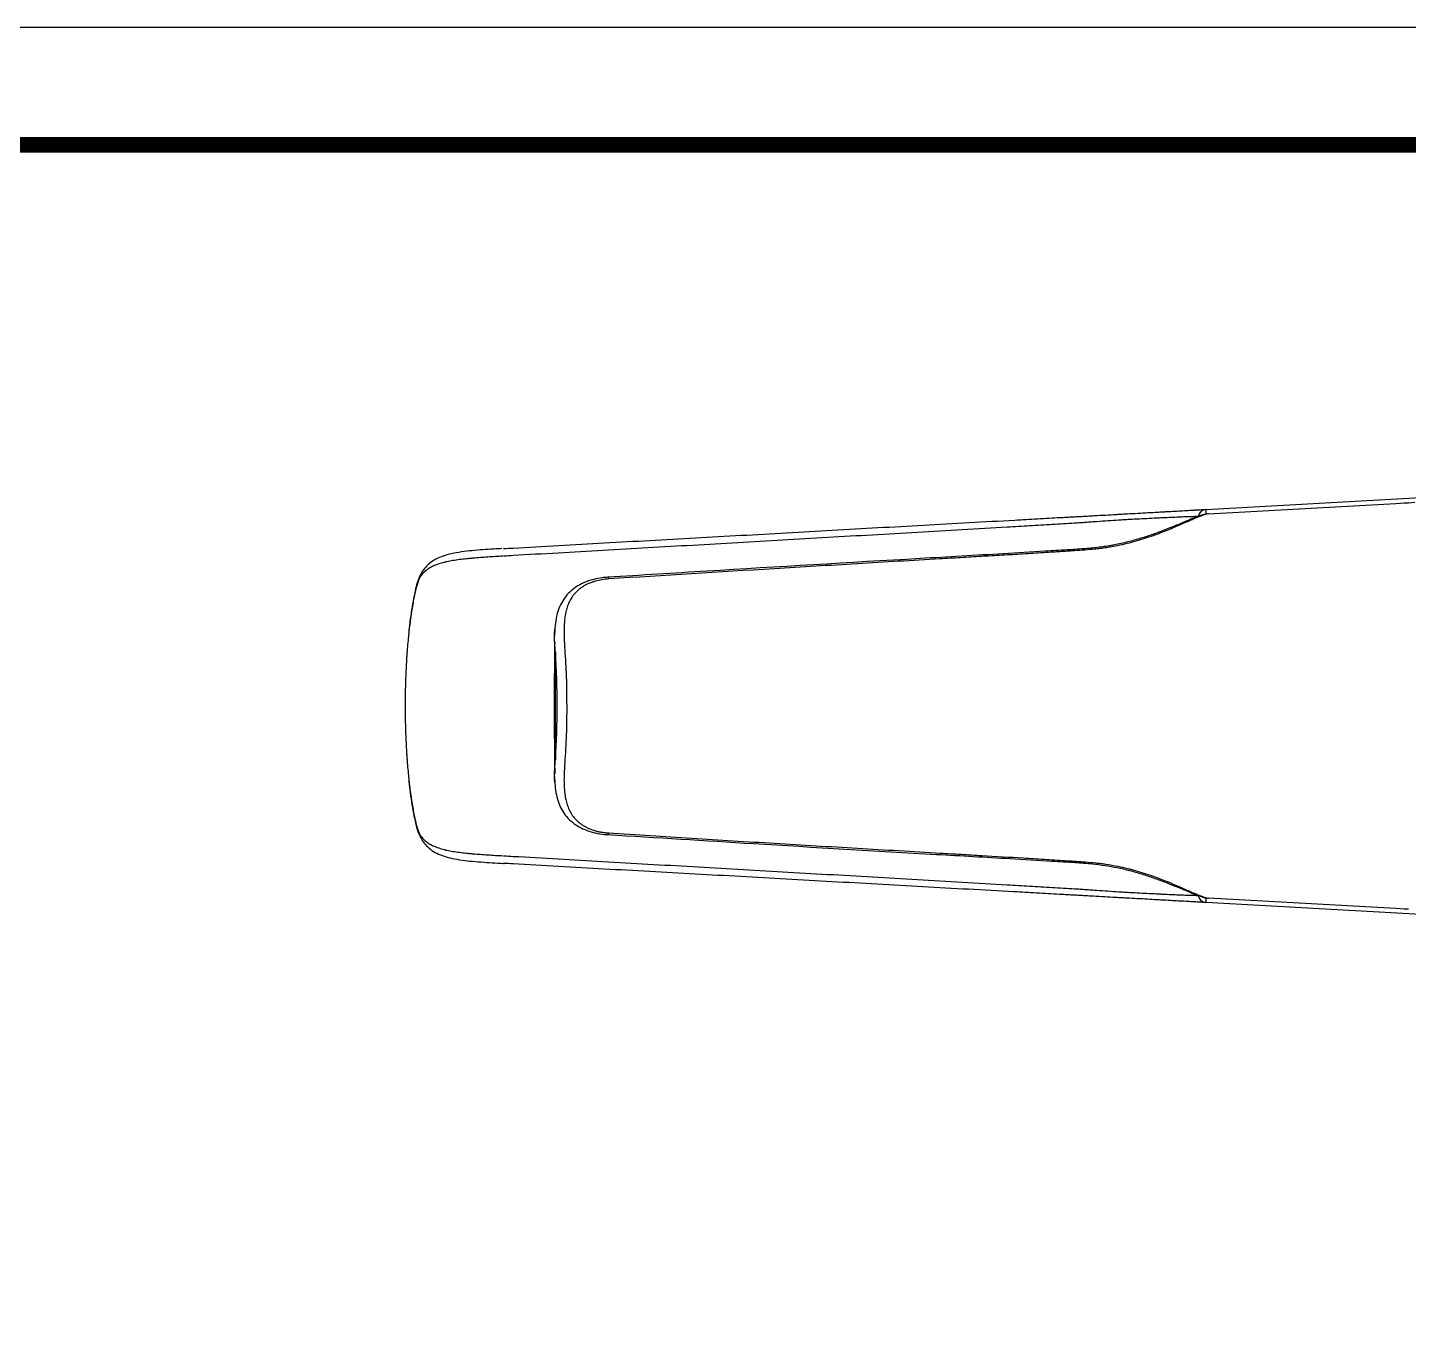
# Model space of a CAD drawing. Extents: x 0 to 790, y 0 to 579.
# Drawn here: x 341.4 to 499.8, y 428.4 to 578.8 of the extents above; entities that cross this region are included whole.
import ezdxf

# ---------------------------------------------------------------- set-up
doc = ezdxf.new("R2010")
doc.units = 0
doc.header["$LTSCALE"] = 10
doc.header["$MEASUREMENT"] = 0
doc.layers.get('0').update_dxf_attribs({"linetype": 'CONTINUOUS'})
doc.layers.add('1', color=7, linetype='CONTINUOUS')

msp = doc.modelspace()

# ---------------------------------------------------------------- linework, layer by layer
at = {"lineweight": -3, "ltscale": 0.5}
msp.add_lwpolyline([(0, 0), (789.88, 0), (789.88, 578.76), (0, 578.76)], close=True, dxfattribs=at)
at = {"color": 5, "linetype": 'ByBlock', "lineweight": -3, "const_width": 1.82}
msp.add_lwpolyline([(12.7, 24.78), (777.1, 24.78), (777.1, 565.32), (12.7, 565.32)], close=True, dxfattribs=at)
at = {"layer": '1', "color": 7, "linetype": 'Continuous', "lineweight": -3}
for p, q in [((476.53, 523.51), (501.18, 524.88)), ((499.77, 524.28), (500.5, 524.32)), ((476.85, 523), (498.33, 524.2)), ((501.18, 477.05), (476.53, 478.42)), ((498.33, 477.73), (476.85, 478.92))]:
    msp.add_line(p, q, dxfattribs=at)
for centre, major_axis, ratio, start_param, end_param in [((476.59, 522.51), (-0.056, 0.998), 0.933447, 0, 1.337923), ((476.59, 522.51), (0.056, -0.998), 0.034846, 3.141593, 4.231162), ((399.08, 500.96), (0, -16.76), 0.182385, 1.196374, 1.945198), ((476.59, 479.42), (0.056, 0.998), 0.933447, 1.803669, 3.141593), ((476.59, 479.42), (-0.056, -0.998), 0.034846, 5.186138, 6.283185)]:
    msp.add_ellipse(centre, major_axis=major_axis, ratio=ratio, start_param=start_param, end_param=end_param, dxfattribs=at)
for points in [[(498.33, 524.2), (499.06, 524.24), (499.65, 524.27), (499.77, 524.28)], [(395.99, 519.02), (396.35, 519.04), (396.71, 519.06), (397.07, 519.08)], [(397.08, 518.21), (396.72, 518.19), (396.36, 518.17), (396, 518.14)], [(396, 483.78), (396.36, 483.76), (396.72, 483.74), (397.08, 483.72)], [(395.99, 482.91), (395.97, 482.91), (395.95, 482.91), (395.93, 482.91)], [(397.07, 482.85), (396.71, 482.87), (396.35, 482.89), (395.99, 482.91)], [(499.77, 477.65), (499.65, 477.65), (499.06, 477.69), (498.33, 477.73)]]:
    msp.add_open_spline(points, degree=3, dxfattribs=at)
for points, degree, knots in [([(397.07, 519.08), (398.82, 519.18), (400.56, 519.27), (404.05, 519.47), (405.79, 519.57), (411.02, 519.86), (414.51, 520.05), (421.48, 520.44), (424.97, 520.63), (431.94, 521.02), (435.43, 521.22), (442.41, 521.61), (445.89, 521.8), (451.12, 522.09), (452.87, 522.19), (455.48, 522.33), (457.23, 522.43), (458.97, 522.53), (460.06, 522.59), (460.28, 522.6), (460.71, 522.63), (461.04, 522.64), (461.37, 522.66), (461.58, 522.67), (461.69, 522.68), (462.02, 522.7), (462.24, 522.71), (462.67, 522.73), (462.89, 522.75), (463.32, 522.77), (463.54, 522.78), (464.18, 522.82), (464.61, 522.84), (465.46, 522.89), (465.88, 522.91), (466.51, 522.95), (466.71, 522.96), (467.02, 522.98), (467.18, 522.99), (467.33, 522.99), (467.44, 523), (467.49, 523), (467.95, 523.03), (468.35, 523.05), (469.13, 523.09), (469.52, 523.12), (470.26, 523.16), (470.63, 523.18), (471.16, 523.21), (471.34, 523.22), (471.6, 523.23), (471.73, 523.24), (471.85, 523.25), (471.94, 523.25), (471.98, 523.25), (472.36, 523.27), (472.68, 523.29), (473.3, 523.33), (473.59, 523.34), (474.15, 523.37), (474.42, 523.39), (474.8, 523.41), (474.92, 523.42), (475.1, 523.43), (475.19, 523.43), (475.27, 523.44), (475.33, 523.44), (475.36, 523.44), (475.61, 523.46), (476.02, 523.48), (476.37, 523.5), (476.53, 523.51)], 3, [0, 0, 0, 0, 0.0625, 0.0625, 0.125, 0.125, 0.25, 0.25, 0.375, 0.375, 0.5, 0.5, 0.625, 0.625, 0.6875, 0.6875, 0.71875, 0.75, 0.75, 0.757812, 0.757812, 0.765625, 0.769531, 0.769531, 0.773437, 0.773437, 0.78125, 0.78125, 0.789062, 0.789062, 0.796875, 0.796875, 0.8125, 0.8125, 0.828125, 0.828125, 0.835937, 0.835937, 0.839844, 0.841797, 0.841797, 0.84375, 0.84375, 0.859375, 0.859375, 0.875, 0.875, 0.890625, 0.890625, 0.898437, 0.898437, 0.902344, 0.904297, 0.904297, 0.90625, 0.90625, 0.921875, 0.921875, 0.9375, 0.9375, 0.953125, 0.953125, 0.960938, 0.960938, 0.964844, 0.966797, 0.966797, 0.96875, 0.96875, 0.984375, 1, 1, 1, 1]), ([(475.67, 522.69), (475.51, 522.69), (475.34, 522.68), (475.05, 522.67), (474.95, 522.67), (474.8, 522.67), (474.72, 522.66), (474.63, 522.66), (474.58, 522.66), (474.55, 522.66), (474.3, 522.65), (474.06, 522.64), (473.55, 522.62), (473.28, 522.61), (472.71, 522.58), (472.41, 522.57), (471.94, 522.55), (471.78, 522.54), (471.57, 522.53), (471.53, 522.53), (471.45, 522.53), (471.4, 522.53), (471.28, 522.52), (471.19, 522.52), (470.77, 522.5), (470.42, 522.48), (469.69, 522.44), (469.32, 522.42), (468.56, 522.38), (468.18, 522.36), (467.58, 522.33), (467.37, 522.31), (467.07, 522.3), (466.96, 522.29), (466.76, 522.28), (466.66, 522.27), (466.14, 522.24), (465.73, 522.21), (464.89, 522.16), (464.47, 522.13), (463.84, 522.08), (463.62, 522.07), (463.3, 522.05), (463.2, 522.04), (462.98, 522.02), (462.88, 522.01), (462.56, 521.99), (462.34, 521.98), (462.02, 521.96), (461.91, 521.95), (461.7, 521.94), (461.59, 521.93), (461.05, 521.9), (460.62, 521.87), (459.77, 521.82), (459.34, 521.79), (458.05, 521.72), (457.19, 521.66), (455.47, 521.56), (452.9, 521.41), (450.32, 521.26), (446.89, 521.06), (445.17, 520.96), (441.74, 520.77), (440.02, 520.67), (434.87, 520.37), (431.43, 520.17), (424.56, 519.78), (421.13, 519.58), (414.26, 519.19), (410.82, 518.99), (405.67, 518.7), (403.95, 518.6), (400.52, 518.4), (398.8, 518.31), (397.08, 518.21)], 3, [0, 0, 0, 0, 0.015625, 0.015625, 0.023437, 0.023437, 0.027344, 0.029297, 0.029297, 0.03125, 0.03125, 0.046875, 0.046875, 0.0625, 0.0625, 0.078125, 0.078125, 0.085937, 0.085937, 0.087891, 0.087891, 0.089844, 0.089844, 0.09375, 0.09375, 0.109375, 0.109375, 0.125, 0.125, 0.140625, 0.140625, 0.148437, 0.148437, 0.152344, 0.152344, 0.15625, 0.15625, 0.171875, 0.171875, 0.1875, 0.1875, 0.195312, 0.195312, 0.199219, 0.199219, 0.203125, 0.203125, 0.210937, 0.210937, 0.214844, 0.214844, 0.21875, 0.21875, 0.234375, 0.234375, 0.25, 0.25, 0.28125, 0.28125, 0.3125, 0.375, 0.375, 0.4375, 0.4375, 0.5, 0.5, 0.625, 0.625, 0.75, 0.75, 0.875, 0.875, 0.9375, 0.9375, 1, 1, 1, 1]), ([(476.74, 522.99), (476.67, 522.98), (476.43, 522.95), (476.04, 522.84), (475.43, 522.62), (474.64, 522.3), (473.71, 521.91), (472.64, 521.46), (471.45, 521), (470.14, 520.52), (468.72, 520.08), (467.23, 519.68), (465.69, 519.35), (464.11, 519.13), (462.43, 518.97), (460.41, 518.84), (457.33, 518.67), (451.72, 518.32), (438.79, 517.59), (423.67, 516.69), (411.74, 515.96), (407.95, 515.72)], 3, [0, 0, 0, 0, 0.008292, 0.025643, 0.047583, 0.070416, 0.093613, 0.116742, 0.139995, 0.16337, 0.186623, 0.209502, 0.231827, 0.253423, 0.27471, 0.299833, 0.333974, 0.397178, 0.524001, 0.84881, 1, 1, 1, 1]), ([(476.85, 523), (476.78, 523), (476.69, 522.99), (476.56, 522.96), (476.54, 522.95), (476.48, 522.93), (476.46, 522.93), (476.37, 522.9), (476.31, 522.88), (476.12, 522.82), (475.99, 522.76), (475.69, 522.65), (475.53, 522.58), (475.19, 522.43), (475.01, 522.35), (474.71, 522.22), (474.61, 522.18), (474.46, 522.11), (474.41, 522.09), (474.3, 522.04), (474.25, 522.02), (473.97, 521.9), (473.75, 521.8), (473.27, 521.59), (473.03, 521.49), (472.52, 521.27), (472.25, 521.16), (471.7, 520.94), (471.42, 520.83), (470.98, 520.67), (470.83, 520.61), (470.64, 520.54), (470.6, 520.53), (470.52, 520.5), (470.41, 520.46), (470.29, 520.42), (469.9, 520.29), (469.58, 520.18), (468.93, 519.98), (468.6, 519.88), (467.91, 519.69), (467.57, 519.6), (466.85, 519.44), (466.49, 519.36), (466.03, 519.27), (465.93, 519.25), (465.75, 519.22), (465.65, 519.2), (465.37, 519.15), (464.99, 519.09), (464.6, 519.04), (464.22, 518.99), (464.02, 518.97), (463.44, 518.91), (463.04, 518.88), (462.26, 518.82), (461.86, 518.79), (461.27, 518.75), (461.07, 518.74), (460.68, 518.71), (460.48, 518.7), (460.08, 518.68), (459.89, 518.66), (459.49, 518.64), (459.29, 518.62), (458.7, 518.58), (458.31, 518.56), (457.12, 518.48), (456.33, 518.44), (454.75, 518.34), (453.96, 518.29), (452.37, 518.2), (450.79, 518.11), (449.2, 518.02), (447.62, 517.92), (446.83, 517.88), (442.87, 517.65), (439.7, 517.46), (433.37, 517.08), (430.2, 516.89), (420.71, 516.32), (414.38, 515.93), (408.05, 515.53)], 3, [0, 0, 0, 0, 0.015625, 0.015625, 0.019531, 0.019531, 0.023437, 0.023437, 0.03125, 0.03125, 0.046875, 0.046875, 0.0625, 0.0625, 0.078125, 0.078125, 0.085937, 0.085937, 0.089844, 0.089844, 0.09375, 0.09375, 0.109375, 0.109375, 0.125, 0.125, 0.140625, 0.140625, 0.15625, 0.15625, 0.164062, 0.164062, 0.166016, 0.166016, 0.167969, 0.171875, 0.171875, 0.1875, 0.1875, 0.203125, 0.203125, 0.21875, 0.21875, 0.234375, 0.234375, 0.238281, 0.238281, 0.242187, 0.242187, 0.25, 0.257812, 0.257812, 0.265625, 0.265625, 0.28125, 0.28125, 0.296875, 0.296875, 0.304687, 0.304687, 0.3125, 0.3125, 0.320312, 0.320312, 0.328125, 0.328125, 0.34375, 0.34375, 0.375, 0.375, 0.40625, 0.40625, 0.4375, 0.46875, 0.46875, 0.5, 0.5, 0.625, 0.625, 0.75, 0.75, 1, 1, 1, 1]), ([(395.77, 519.01), (395.65, 519), (395.13, 518.97), (394.19, 518.92), (392.95, 518.83), (391.73, 518.71), (390.56, 518.54), (389.52, 518.32), (388.6, 518.01), (387.82, 517.59), (387.17, 517.06), (386.66, 516.42), (386.27, 515.7), (385.99, 514.85), (385.77, 513.88), (385.54, 512.7), (385.33, 511.33), (385.18, 510.29), (385.12, 509.68), (385.11, 509.58)], 3, [0, 0, 0, 0, 0.016092, 0.071756, 0.130907, 0.192296, 0.255347, 0.319485, 0.374715, 0.433784, 0.491777, 0.549803, 0.608954, 0.672024, 0.740169, 0.824142, 0.904753, 0.984623, 1, 1, 1, 1]), ([(395.94, 518.14), (395.64, 518.12), (395.35, 518.11), (394.76, 518.07), (394.47, 518.06), (393.89, 518.02), (393.61, 518), (393.05, 517.96), (392.77, 517.94), (392.36, 517.9), (392.22, 517.89), (392.02, 517.87), (391.95, 517.86), (391.81, 517.85), (391.75, 517.84), (391.42, 517.81), (391.16, 517.78), (390.66, 517.71), (390.41, 517.67), (389.94, 517.59), (389.71, 517.55), (389.43, 517.49), (389.38, 517.48), (389.27, 517.45), (389.21, 517.44), (389.05, 517.4), (388.95, 517.37), (388.75, 517.31), (388.65, 517.28), (388.45, 517.22), (388.36, 517.18), (388.09, 517.08), (387.91, 517), (387.59, 516.84), (387.44, 516.76), (387.26, 516.64), (387.23, 516.62), (387.16, 516.57), (387.13, 516.54), (387.03, 516.47), (386.97, 516.42), (386.79, 516.26), (386.69, 516.15), (386.5, 515.91), (386.42, 515.78), (386.32, 515.59), (386.27, 515.49), (386.22, 515.37), (386.2, 515.3), (386.18, 515.27), (386.18, 515.26), (386.18, 515.25), (386.17, 515.25), (386.17, 515.24), (386.17, 515.24), (386.17, 515.24)], 3, [0, 0, 0, 0, 0.0625, 0.0625, 0.125, 0.125, 0.1875, 0.1875, 0.25, 0.25, 0.28125, 0.28125, 0.296875, 0.296875, 0.3125, 0.3125, 0.375, 0.375, 0.4375, 0.4375, 0.5, 0.5, 0.515625, 0.515625, 0.53125, 0.53125, 0.5625, 0.5625, 0.59375, 0.59375, 0.625, 0.625, 0.6875, 0.6875, 0.75, 0.75, 0.765625, 0.765625, 0.78125, 0.78125, 0.8125, 0.8125, 0.875, 0.875, 0.9375, 0.9375, 0.96875, 0.984375, 0.992187, 0.996094, 0.998047, 0.999023, 0.999512, 0.999512, 1, 1, 1, 1]), ([(386.17, 515.24), (386.17, 515.24), (386.17, 515.24), (386.17, 515.24), (386.17, 515.23), (386.17, 515.22), (386.16, 515.2), (386.15, 515.16), (386.12, 515.08), (386.08, 514.91), (386.04, 514.76), (385.95, 514.46), (385.85, 514.03), (385.7, 513.35), (385.56, 512.61), (385.47, 512.08), (385.42, 511.74), (385.41, 511.67), (385.39, 511.53), (385.38, 511.46), (385.34, 511.25), (385.32, 511.11), (385.27, 510.68), (385.2, 510.15), (385.13, 509.59), (385.11, 509.33)], 3, [0, 0, 0, 0, 0.000997, 0.000997, 0.001993, 0.003987, 0.007974, 0.015947, 0.031895, 0.06379, 0.127579, 0.127579, 0.255159, 0.382738, 0.510318, 0.637897, 0.637897, 0.669792, 0.669792, 0.701687, 0.701687, 0.765477, 0.765477, 0.893056, 1, 1, 1, 1]), ([(407.95, 515.72), (407.73, 515.71), (407.18, 515.66), (406.31, 515.49), (405.36, 515.19), (404.49, 514.76), (403.72, 514.21), (403.08, 513.54), (402.59, 512.77), (402.22, 511.92), (401.98, 510.97), (401.86, 509.99), (401.84, 509.32), (401.84, 509.01)], 3, [0, 0, 0, 0, 0.056699, 0.14346, 0.235723, 0.328805, 0.423536, 0.51674, 0.610588, 0.704823, 0.804346, 0.911194, 1, 1, 1, 1]), ([(408.05, 515.53), (407.78, 515.51), (407.51, 515.48), (407, 515.4), (406.75, 515.34), (406.45, 515.26), (406.39, 515.24), (406.3, 515.21), (406.27, 515.2), (406.21, 515.18), (406.07, 515.13), (405.93, 515.08), (405.6, 514.94), (405.39, 514.84), (405.1, 514.67), (405.01, 514.61), (404.89, 514.53), (404.87, 514.51), (404.82, 514.48), (404.76, 514.43), (404.69, 514.38), (404.48, 514.21), (404.33, 514.07), (404.12, 513.83), (404.06, 513.75), (403.96, 513.63), (403.93, 513.59), (403.87, 513.51), (403.84, 513.46), (403.7, 513.25), (403.6, 513.07), (403.42, 512.69), (403.35, 512.5), (403.25, 512.2), (403.22, 512.1), (403.18, 511.94), (403.16, 511.89), (403.14, 511.78), (403.13, 511.73), (403.07, 511.47), (403.03, 511.25), (402.98, 510.81), (402.96, 510.59), (402.93, 510.13), (402.92, 509.9), (402.91, 509.43), (402.92, 509.19), (402.93, 508.89), (402.93, 508.83), (402.93, 508.7), (402.94, 508.52), (402.95, 508.33), (402.97, 507.96), (402.98, 507.71), (403, 507.46)], 3, [0, 0, 0, 0, 0.0625, 0.0625, 0.125, 0.125, 0.140625, 0.140625, 0.148438, 0.148438, 0.15625, 0.1875, 0.1875, 0.25, 0.25, 0.28125, 0.28125, 0.289063, 0.289063, 0.296875, 0.3125, 0.3125, 0.375, 0.375, 0.40625, 0.40625, 0.421875, 0.421875, 0.4375, 0.4375, 0.5, 0.5, 0.5625, 0.5625, 0.59375, 0.59375, 0.609375, 0.609375, 0.625, 0.625, 0.6875, 0.6875, 0.75, 0.75, 0.8125, 0.8125, 0.875, 0.875, 0.890625, 0.890625, 0.90625, 0.9375, 0.9375, 1, 1, 1, 1]), ([(407.95, 515.73), (407.95, 515.73), (407.96, 515.72), (407.98, 515.71), (407.99, 515.69), (408.02, 515.62), (408.03, 515.58), (408.05, 515.53)], 3, [0, 0, 0, 0, 0.187409, 0.187409, 0.593704, 0.593704, 1, 1, 1, 1]), ([(385.11, 509.33), (385.1, 509.28), (385.06, 508.93), (385, 508.25), (384.94, 507.59), (384.91, 507.1), (384.9, 506.93), (384.87, 506.59), (384.86, 506.42), (384.83, 505.91), (384.79, 505.22), (384.75, 504.18), (384.73, 503.47), (384.71, 502.94), (384.71, 502.76), (384.7, 502.4), (384.7, 502.23), (384.7, 501.69), (384.69, 501.32), (384.69, 500.96)], 3, [0, 0, 0, 0, 0.019818, 0.142341, 0.264864, 0.264864, 0.326125, 0.326125, 0.387386, 0.387386, 0.509909, 0.632432, 0.754955, 0.754955, 0.816216, 0.816216, 0.877477, 0.877477, 1, 1, 1, 1]), ([(401.93, 507.1), (401.92, 507.13), (401.92, 507.16), (401.92, 507.23), (401.91, 507.33), (401.89, 507.55), (401.87, 507.88), (401.86, 508.13), (401.84, 508.38), (401.84, 508.51), (401.83, 508.88), (401.83, 509.12), (401.84, 509.5), (401.85, 509.64), (401.86, 509.78)], 3, [0, 0, 0, 0, 0.034652, 0.034652, 0.069305, 0.13861, 0.27722, 0.415829, 0.415829, 0.554439, 0.554439, 0.831659, 0.831659, 1, 1, 1, 1]), ([(401.85, 508.33), (401.84, 508.11), (401.8, 505.66), (401.79, 500.96), (401.8, 496.13), (401.85, 493.54), (401.85, 493.19)], 3, [0, 0, 0, 0, 0.044422, 0.486904, 0.929221, 1, 1, 1, 1]), ([(401.93, 507.09), (401.93, 507.05), (401.93, 507.04), (401.92, 506.03), (401.89, 502.99), (401.89, 498.94), (401.92, 495.9), (401.93, 494.89), (401.93, 494.88), (401.93, 494.83)], 2, [0, 0, 0, 0.023928, 0.023928, 0.182633, 0.500042, 0.817451, 0.976156, 0.976156, 1, 1, 1]), ([(403, 507.46), (403.04, 506.94), (403.07, 506.41), (403.1, 505.81), (403.11, 505.74), (403.11, 505.61), (403.12, 505.54), (403.12, 505.34), (403.14, 504.93), (403.16, 504.53), (403.19, 503.71), (403.21, 502.62), (403.22, 501.52), (403.22, 500.69), (403.22, 500.41), (403.22, 500), (403.22, 499.86), (403.21, 499.65), (403.21, 499.58), (403.21, 499.44), (403.21, 499.37), (403.2, 498.75), (403.19, 498.2), (403.15, 497.11), (403.13, 496.58), (403.07, 495.51), (403.04, 494.99), (403, 494.47)], 3, [0, 0, 0, 0, 0.125, 0.125, 0.140625, 0.140625, 0.15625, 0.15625, 0.1875, 0.25, 0.25, 0.375, 0.5, 0.5, 0.5625, 0.5625, 0.59375, 0.59375, 0.609375, 0.609375, 0.625, 0.625, 0.75, 0.75, 0.875, 0.875, 1, 1, 1, 1]), ([(384.69, 500.96), (384.69, 500.6), (384.7, 500.24), (384.7, 499.53), (384.72, 498.82), (384.75, 497.77), (384.79, 496.72), (384.83, 496.04), (384.86, 495.53), (384.87, 495.36), (384.89, 495.02), (384.91, 494.85), (384.94, 494.35), (385, 493.7), (385.06, 493.02), (385.1, 492.67), (385.1, 492.62)], 3, [0, 0, 0, 0, 0.122805, 0.122805, 0.24561, 0.368415, 0.491219, 0.614024, 0.614024, 0.675427, 0.675427, 0.736829, 0.736829, 0.859634, 0.982439, 1, 1, 1, 1]), ([(401.83, 492.85), (401.83, 493), (401.83, 493.15), (401.84, 493.55), (401.85, 493.8), (401.88, 494.18), (401.89, 494.37), (401.91, 494.6), (401.92, 494.72), (401.92, 494.77), (401.92, 494.8), (401.93, 494.81), (401.93, 494.82), (401.93, 494.83)], 3, [0, 0, 0, 0, 0.240987, 0.240987, 0.620493, 0.620493, 0.810247, 0.905123, 0.952562, 0.976281, 0.98814, 0.98814, 1, 1, 1, 1]), ([(401.93, 494.83), (401.93, 494.83), (401.93, 494.83), (401.93, 494.83), (401.93, 494.83), (401.93, 494.83)], 3, [0, 0, 0, 0, 0.01652, 0.01652, 1, 1, 1, 1]), ([(403, 494.47), (402.99, 494.34), (402.98, 494.22), (402.97, 494.03), (402.97, 493.97), (402.96, 493.84), (402.94, 493.53), (402.93, 493.23), (402.92, 492.74), (402.91, 492.51), (402.92, 492.04), (402.93, 491.81), (402.96, 491.35), (402.98, 491.13), (403.02, 490.8), (403.04, 490.69), (403.06, 490.52), (403.07, 490.47), (403.09, 490.36), (403.1, 490.31), (403.16, 490.04), (403.22, 489.84), (403.35, 489.44), (403.42, 489.24), (403.55, 488.96), (403.6, 488.87), (403.67, 488.73), (403.71, 488.67), (403.75, 488.6), (403.78, 488.56), (403.8, 488.53), (403.92, 488.34), (404.05, 488.18), (404.33, 487.87), (404.48, 487.72), (404.81, 487.45), (404.99, 487.33), (405.24, 487.18), (405.29, 487.15), (405.39, 487.1), (405.54, 487.02), (405.7, 486.94), (406.03, 486.81), (406.26, 486.73), (406.62, 486.62), (406.74, 486.59), (406.93, 486.55), (406.99, 486.54), (407.12, 486.51), (407.18, 486.5), (407.38, 486.47), (407.64, 486.43), (407.91, 486.41), (408.05, 486.4)], 3, [0, 0, 0, 0, 0.03125, 0.03125, 0.046875, 0.046875, 0.0625, 0.125, 0.125, 0.1875, 0.1875, 0.25, 0.25, 0.3125, 0.3125, 0.34375, 0.34375, 0.359375, 0.359375, 0.375, 0.375, 0.4375, 0.4375, 0.5, 0.5, 0.53125, 0.53125, 0.546875, 0.554687, 0.554687, 0.5625, 0.5625, 0.625, 0.625, 0.6875, 0.6875, 0.75, 0.75, 0.765625, 0.765625, 0.78125, 0.8125, 0.8125, 0.875, 0.875, 0.90625, 0.90625, 0.921875, 0.921875, 0.9375, 0.9375, 0.96875, 1, 1, 1, 1]), ([(385.1, 492.62), (385.13, 492.36), (385.19, 491.8), (385.26, 491.25), (385.32, 490.82), (385.35, 490.61), (385.39, 490.4), (385.41, 490.26), (385.42, 490.19), (385.47, 489.85), (385.56, 489.32), (385.7, 488.58), (385.85, 487.9), (385.95, 487.47), (386.03, 487.17), (386.08, 487.02), (386.12, 486.85), (386.15, 486.77), (386.16, 486.73), (386.17, 486.71), (386.17, 486.7), (386.17, 486.69), (386.17, 486.69), (386.17, 486.69), (386.17, 486.69)], 3, [0, 0, 0, 0, 0.109075, 0.23635, 0.23635, 0.299987, 0.331806, 0.331806, 0.363625, 0.363625, 0.4909, 0.618175, 0.74545, 0.872725, 0.872725, 0.936362, 0.968181, 0.984091, 0.992045, 0.996023, 0.998011, 0.999006, 0.999006, 1, 1, 1, 1]), ([(401.86, 492.17), (401.85, 492.31), (401.84, 492.45), (401.84, 492.68), (401.84, 492.76), (401.83, 492.85)], 3, [0, 0, 0, 0, 0.620977, 0.620977, 1, 1, 1, 1]), ([(401.84, 492.86), (401.84, 492.52), (401.87, 491.81), (402.01, 490.79), (402.28, 489.84), (402.67, 489), (403.19, 488.26), (403.85, 487.61), (404.64, 487.08), (405.53, 486.67), (406.49, 486.39), (407.32, 486.25), (407.81, 486.21), (407.95, 486.21)], 3, [0, 0, 0, 0, 0.098147, 0.20897, 0.310788, 0.405643, 0.496081, 0.59183, 0.686661, 0.778726, 0.871723, 0.963854, 1, 1, 1, 1]), ([(385.11, 492.42), (385.13, 492.17), (385.21, 491.44), (385.37, 490.28), (385.58, 488.97), (385.83, 487.77), (386.07, 486.77), (386.43, 485.9), (386.86, 485.22), (387.42, 484.64), (388.11, 484.16), (388.94, 483.79), (389.88, 483.53), (390.93, 483.32), (392.11, 483.17), (393.37, 483.07), (394.65, 482.98), (395.55, 482.93), (396.01, 482.91), (396.04, 482.91)], 3, [0, 0, 0, 0, 0.038178, 0.115112, 0.193441, 0.272642, 0.353713, 0.41461, 0.47169, 0.526293, 0.583794, 0.640349, 0.695986, 0.756093, 0.817333, 0.878281, 0.938156, 0.996318, 1, 1, 1, 1]), ([(386.17, 486.69), (386.22, 486.54), (386.28, 486.41), (386.42, 486.14), (386.5, 486.02), (386.69, 485.78), (386.79, 485.67), (386.97, 485.51), (387.03, 485.46), (387.13, 485.39), (387.16, 485.36), (387.23, 485.31), (387.26, 485.29), (387.44, 485.17), (387.59, 485.08), (387.91, 484.92), (388.09, 484.85), (388.36, 484.75), (388.45, 484.71), (388.65, 484.65), (388.75, 484.62), (388.95, 484.56), (389.05, 484.53), (389.21, 484.49), (389.27, 484.48), (389.38, 484.45), (389.43, 484.44), (389.71, 484.38), (389.94, 484.33), (390.41, 484.25), (390.66, 484.22), (391.16, 484.15), (391.42, 484.12), (391.75, 484.08), (391.81, 484.08), (391.95, 484.06), (392.02, 484.06), (392.22, 484.04), (392.36, 484.02), (392.77, 483.99), (393.05, 483.97), (393.61, 483.93), (393.89, 483.91), (394.47, 483.87), (394.76, 483.85), (395.35, 483.82), (395.64, 483.8), (395.94, 483.79)], 3, [0, 0, 0, 0, 0.0625, 0.0625, 0.125, 0.125, 0.1875, 0.1875, 0.21875, 0.21875, 0.234375, 0.234375, 0.25, 0.25, 0.3125, 0.3125, 0.375, 0.375, 0.40625, 0.40625, 0.4375, 0.4375, 0.46875, 0.46875, 0.484375, 0.484375, 0.5, 0.5, 0.5625, 0.5625, 0.625, 0.625, 0.6875, 0.6875, 0.703125, 0.703125, 0.71875, 0.71875, 0.75, 0.75, 0.8125, 0.8125, 0.875, 0.875, 0.9375, 0.9375, 1, 1, 1, 1]), ([(407.95, 486.2), (407.95, 486.2), (407.96, 486.2), (407.98, 486.22), (407.99, 486.24), (408.02, 486.3), (408.03, 486.35), (408.05, 486.4)], 3, [0, 0, 0, 0, 0.192368, 0.192368, 0.596184, 0.596184, 1, 1, 1, 1]), ([(408.05, 486.4), (411.22, 486.2), (414.39, 486), (420.73, 485.61), (423.9, 485.41), (430.24, 485.03), (433.41, 484.84), (439.75, 484.47), (442.93, 484.28), (446.89, 484.05), (447.68, 484), (449.27, 483.91), (450.06, 483.86), (452.44, 483.72), (454.03, 483.63), (456.41, 483.49), (457.2, 483.44), (458.39, 483.36), (458.78, 483.34), (459.57, 483.29), (459.97, 483.26), (460.56, 483.22), (460.86, 483.2), (461.26, 483.18), (461.65, 483.15), (461.95, 483.13), (462.34, 483.1), (462.54, 483.09), (463.13, 483.05), (463.52, 483.01), (464.1, 482.95), (464.29, 482.93), (464.68, 482.88), (464.87, 482.85), (465.43, 482.77), (465.8, 482.7), (466.53, 482.56), (466.9, 482.48), (467.43, 482.36), (467.61, 482.31), (467.83, 482.26), (467.87, 482.25), (467.96, 482.22), (468, 482.21), (468.13, 482.18), (468.56, 482.06), (468.98, 481.94), (469.63, 481.73), (469.95, 481.63), (470.56, 481.41), (470.86, 481.31), (471.44, 481.09), (471.72, 480.98), (472.14, 480.81), (472.27, 480.76), (472.54, 480.65), (472.67, 480.59), (473.05, 480.43), (473.3, 480.33), (473.77, 480.12), (473.99, 480.02), (474.42, 479.83), (474.63, 479.74), (474.92, 479.61), (475.01, 479.57), (475.13, 479.52), (475.15, 479.51), (475.2, 479.49), (475.22, 479.48), (475.29, 479.45), (475.33, 479.44), (475.54, 479.34), (475.7, 479.28), (476, 479.16), (476.13, 479.11), (476.38, 479.02), (476.49, 478.99), (476.69, 478.94), (476.78, 478.93), (476.85, 478.92)], 3, [0, 0, 0, 0, 0.125, 0.125, 0.25, 0.25, 0.375, 0.375, 0.5, 0.5, 0.53125, 0.53125, 0.5625, 0.5625, 0.625, 0.625, 0.65625, 0.65625, 0.671875, 0.671875, 0.6875, 0.6875, 0.695312, 0.699219, 0.703125, 0.710937, 0.710937, 0.71875, 0.71875, 0.734375, 0.734375, 0.742187, 0.742187, 0.75, 0.75, 0.765625, 0.765625, 0.78125, 0.78125, 0.789062, 0.789062, 0.791016, 0.791016, 0.792969, 0.792969, 0.796875, 0.8125, 0.8125, 0.828125, 0.828125, 0.84375, 0.84375, 0.859375, 0.859375, 0.867187, 0.867187, 0.875, 0.875, 0.890625, 0.890625, 0.90625, 0.90625, 0.921875, 0.921875, 0.929687, 0.929687, 0.931641, 0.931641, 0.933594, 0.933594, 0.9375, 0.9375, 0.953125, 0.953125, 0.96875, 0.96875, 0.984375, 0.984375, 1, 1, 1, 1]), ([(407.95, 486.22), (413.52, 485.87), (426.08, 485.09), (441.45, 484.18), (452.87, 483.54), (458.17, 483.21), (461.31, 483.04), (463.36, 482.88), (464.98, 482.69), (466.42, 482.43), (467.83, 482.1), (469.22, 481.7), (470.57, 481.25), (471.84, 480.78), (473.01, 480.31), (474.05, 479.88), (474.95, 479.5), (475.73, 479.19), (476.29, 479.02), (476.63, 478.93), (476.82, 478.94), (476.84, 478.94)], 3, [0, 0, 0, 0, 0.221358, 0.499368, 0.611052, 0.674655, 0.710144, 0.735941, 0.756349, 0.776009, 0.79692, 0.818678, 0.841275, 0.864513, 0.888105, 0.911699, 0.935065, 0.958349, 0.981956, 0.997993, 1, 1, 1, 1]), ([(397.08, 483.72), (398.8, 483.62), (400.52, 483.52), (403.95, 483.33), (405.67, 483.23), (410.82, 482.93), (414.26, 482.74), (421.13, 482.34), (424.56, 482.15), (431.43, 481.75), (434.87, 481.56), (440.02, 481.26), (441.74, 481.16), (445.17, 480.96), (446.89, 480.86), (450.32, 480.67), (452.04, 480.57), (454.61, 480.42), (455.47, 480.36), (457.19, 480.26), (458.05, 480.21), (459.34, 480.14), (459.77, 480.11), (460.62, 480.06), (461.05, 480.03), (461.59, 480), (461.7, 479.99), (461.91, 479.98), (462.02, 479.97), (462.34, 479.95), (462.56, 479.94), (462.88, 479.91), (462.98, 479.91), (463.2, 479.89), (463.3, 479.88), (463.62, 479.86), (463.84, 479.84), (464.47, 479.8), (464.89, 479.77), (465.73, 479.72), (466.14, 479.69), (466.66, 479.66), (466.76, 479.65), (466.96, 479.64), (467.07, 479.63), (467.37, 479.61), (467.58, 479.6), (468.18, 479.57), (468.56, 479.55), (469.32, 479.51), (469.69, 479.49), (470.42, 479.45), (470.77, 479.43), (471.19, 479.41), (471.28, 479.41), (471.4, 479.4), (471.45, 479.4), (471.53, 479.4), (471.74, 479.39), (471.94, 479.38), (472.41, 479.36), (472.71, 479.34), (473.28, 479.32), (473.55, 479.31), (474.06, 479.29), (474.3, 479.28), (474.55, 479.27), (474.58, 479.27), (474.63, 479.27), (474.72, 479.26), (474.9, 479.26), (475.05, 479.25), (475.34, 479.25), (475.51, 479.24), (475.67, 479.24)], 3, [0, 0, 0, 0, 0.0625, 0.0625, 0.125, 0.125, 0.25, 0.25, 0.375, 0.375, 0.5, 0.5, 0.5625, 0.5625, 0.625, 0.625, 0.6875, 0.6875, 0.71875, 0.71875, 0.75, 0.75, 0.765625, 0.765625, 0.78125, 0.78125, 0.785156, 0.785156, 0.789063, 0.789063, 0.796875, 0.796875, 0.800781, 0.800781, 0.804688, 0.804688, 0.8125, 0.8125, 0.828125, 0.828125, 0.84375, 0.84375, 0.847656, 0.847656, 0.851563, 0.851563, 0.859375, 0.859375, 0.875, 0.875, 0.890625, 0.890625, 0.90625, 0.90625, 0.910156, 0.910156, 0.912109, 0.912109, 0.914063, 0.921875, 0.921875, 0.9375, 0.9375, 0.953125, 0.953125, 0.96875, 0.96875, 0.970703, 0.970703, 0.972656, 0.976563, 0.984375, 0.984375, 1, 1, 1, 1]), ([(476.53, 478.42), (476.37, 478.43), (476.02, 478.45), (475.6, 478.47), (475.35, 478.49), (475.32, 478.49), (475.26, 478.49), (475.18, 478.5), (474.97, 478.51), (474.78, 478.52), (474.4, 478.54), (474.13, 478.56), (473.57, 478.59), (473.27, 478.6), (472.65, 478.64), (472.32, 478.66), (471.94, 478.68), (471.9, 478.68), (471.81, 478.68), (471.68, 478.69), (471.38, 478.71), (471.11, 478.72), (470.58, 478.75), (470.21, 478.77), (469.08, 478.84), (468.29, 478.88), (467.25, 478.94), (467.04, 478.95), (466.63, 478.97), (466.42, 478.98), (465.79, 479.02), (465.36, 479.04), (464.51, 479.09), (464.08, 479.11), (463.55, 479.14), (463.44, 479.15), (463.22, 479.16), (463.11, 479.17), (462.79, 479.19), (462.57, 479.2), (462.14, 479.22), (461.92, 479.24), (461.48, 479.26), (461.27, 479.27), (460.83, 479.3), (460.61, 479.31), (460.18, 479.33), (459.96, 479.34), (458.87, 479.41), (458, 479.45), (456.26, 479.55), (453.65, 479.7), (451.04, 479.84), (445.82, 480.13), (442.33, 480.33), (435.37, 480.71), (431.89, 480.91), (424.93, 481.3), (421.44, 481.49), (414.48, 481.88), (411, 482.07), (405.78, 482.36), (404.04, 482.46), (400.55, 482.65), (398.81, 482.75), (397.07, 482.85)], 3, [0, 0, 0, 0, 0.015625, 0.03125, 0.03125, 0.033203, 0.033203, 0.035156, 0.039062, 0.046875, 0.046875, 0.0625, 0.0625, 0.078125, 0.078125, 0.09375, 0.09375, 0.095703, 0.095703, 0.097656, 0.101562, 0.109375, 0.109375, 0.125, 0.125, 0.15625, 0.15625, 0.164063, 0.164063, 0.171875, 0.171875, 0.1875, 0.1875, 0.203125, 0.203125, 0.207031, 0.207031, 0.210938, 0.210938, 0.21875, 0.21875, 0.226563, 0.226563, 0.234375, 0.234375, 0.242188, 0.242188, 0.25, 0.25, 0.28125, 0.28125, 0.3125, 0.375, 0.375, 0.5, 0.5, 0.625, 0.625, 0.75, 0.75, 0.875, 0.875, 0.9375, 0.9375, 1, 1, 1, 1])]:
    msp.add_open_spline(points, degree=degree, knots=knots, dxfattribs=at)

doc.saveas('drawing.dxf')
